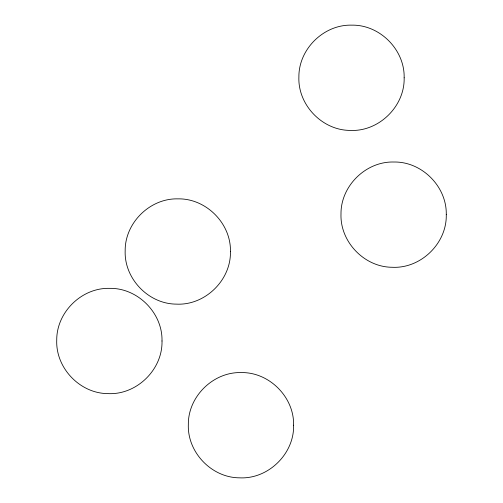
<?xml version="1.0" encoding="UTF-8"?>
<svg xmlns="http://www.w3.org/2000/svg" width="503" height="503" viewBox="0 0 503 503"><rect width="100%" height="100%" fill="white"/><g stroke="black" fill="none" stroke-linecap="round" stroke-linejoin="round"><path stroke-width="0.75" d="M162.004 340.99C162.746 369.674 136.495 395.182 107.843 393.61C79.977 393.478 55.638 368.051 56.732 340.204C56.474 312.306 81.624 287.597 109.516 288.357C137.583 287.741 162.702 312.916 162.004 340.99M230.437 251.5C231.179 280.184 204.928 305.692 176.276 304.12C148.416 303.988 124.071 278.561 125.172 250.714C124.907 222.816 150.057 198.107 177.949 198.867C206.016 198.251 231.135 223.433 230.437 251.5M293.607 425.217C294.349 453.901 268.099 479.409 239.447 477.831C211.581 477.705 187.242 452.272 188.336 424.431C188.078 396.534 213.228 371.824 241.119 372.578C269.187 371.969 294.299 397.144 293.607 425.217M404.154 77.789C404.896 106.466 378.646 131.975 349.994 130.403C322.127 130.271 297.789 104.844 298.883 76.997C298.625 49.099 323.775 24.389 351.666 25.15C379.734 24.534 404.846 49.715 404.154 77.789M446.268 214.655C447.01 243.339 420.76 268.841 392.107 267.269C364.241 267.137 339.902 241.71 340.996 213.863C340.738 185.965 365.888 161.256 393.774 162.016C421.847 161.406 446.96 186.582 446.268 214.655"/></g></svg>
